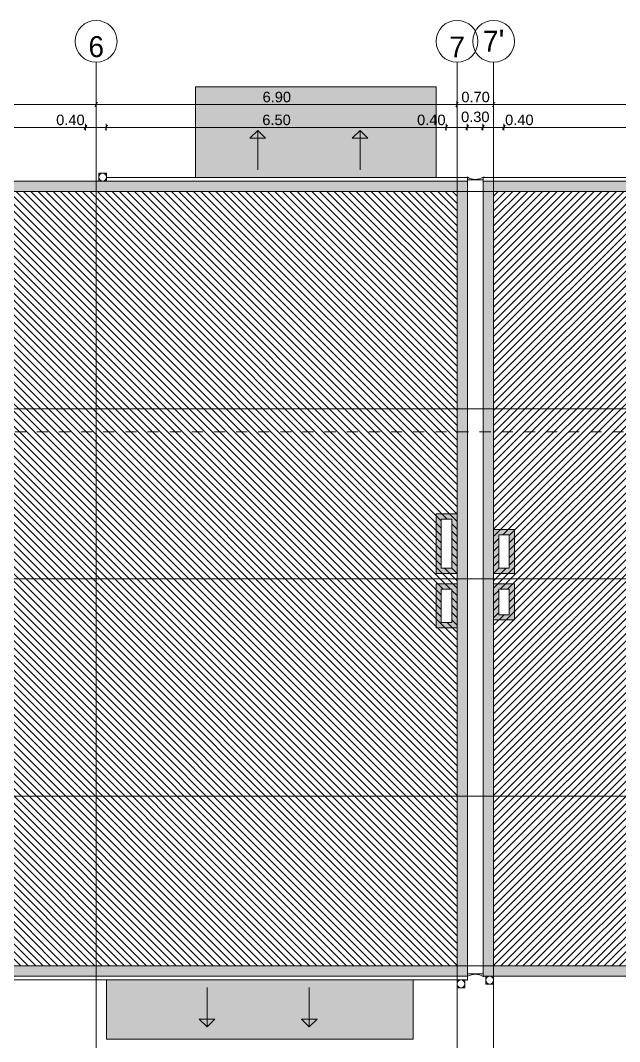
# Model space of a CAD drawing. Header units: millimetres. Extents: x 475159934 to 476245151, y 4620917055 to 4621447368.
# Drawn here: x 475267177 to 475278633, y 4621192335 to 4621211854 of the extents above; entities that cross this region are included whole.
import ezdxf

# ---------------------------------------------------------------- set-up
doc = ezdxf.new("R2010")
doc.units = ezdxf.units.MM
doc.header["$MEASUREMENT"] = 0
doc.linetypes.add('Dashed', pattern=[423.333333, 211.666667, -211.666667])
for name, color, linetype, lineweight in [('0_Pen_No__42_Pen_No__250_Pen_No__5', 5, 'Continuous', 0), ('0_Pen_No__7_Pen_No__250', 7, 'Continuous', 0), ('0_Pen_No__7_Pen_No__4', 7, 'Continuous', 0), ('0_Pen_No__7_Pen_No__7', 7, 'Continuous', 0), ('0_Pen_No__7_Pen_No__8', 8, 'Continuous', 0), ('2D Drafting - General_Pen_No__1_Pen_No__7', 7, 'Continuous', 0), ('2D Drafting - General_Pen_No__250_Pen_No__7_Pen_No__154', 154, 'Continuous', 0), ('2D Drafting - General_Pen_No__250_Pen_No__7_Pen_No__7', 7, 'Continuous', 0), ('Annotation - Text_Pen_No__7_Pen_No__5', 5, 'Continuous', 0), ('gegmebi_Pen_No__7_Pen_No__7', 7, 'Continuous', 0), ('New_0_Pen_No__250', 7, 'Continuous', 0), ('New_2D Drafting - General_Pen_No__250_Pen_No__154', 154, 'Continuous', 0), ('New_reg_nak_Pen_No__7', 7, 'Continuous', 0), ('New_shenobebi_Pen_No__1', 1, 'Continuous', 0), ('New_Structural - Bearing_Pen_No__250', 7, 'Continuous', 0), ('zoma_Pen_No__142', 142, 'Continuous', 0), ('zoma_Pen_No__5_Pen_No__5', 5, 'Continuous', 0)]:
    doc.layers.add(name, color=color, linetype=linetype, lineweight=lineweight)
doc.layers.add('0_Pen_No__7_Pen_No__252', color=7, linetype='Continuous', lineweight=0, true_color=0x666666)
doc.layers.add('zoma', color=7, linetype='Continuous')
doc.styles.add('GENERATED_STYLE_3', font='arial.ttf')
doc.styles.add('GENERATED_STYLE_4', font='ACADMTAV.TTF')
doc.dimstyles.new('GENERATED_STYLE__3', dxfattribs={"dimtxt": 200, "dimasz": 64.421331, "dimexe": 0.18, "dimexo": 3, "dimgap": 0, "dimtad": 1, "dimtih": 1, "dimtoh": 1, "dimlfac": 0.001, "dimzin": 0, "dimdsep": 46, "dimtxsty": 'GENERATED_STYLE_3', "dimblk": 'ARROWHEAD_2', "dimblk1": 'ARROWHEAD_2', "dimblk2": 'ARROWHEAD_2', "dimcen": 0.09, "dimclrd": 142, "dimclre": 142, "dimclrt": 142, "dimadec": 0, "dimazin": 0, "dimtfac": 1, "dimtdec": 4, "dimtmove": 0, "dimatfit": 3, "dimfxl": 1, "dimtolj": 1, "dimtzin": 0, "dimarcsym": 0})
doc.dimstyles.new('GENERATED_STYLE__6', dxfattribs={"dimtxt": 200, "dimasz": 64.421331, "dimexe": 0.18, "dimexo": 3, "dimgap": 0, "dimtad": 1, "dimlfac": 0.001, "dimzin": 0, "dimdsep": 46, "dimtxsty": 'GENERATED_STYLE_3', "dimblk": 'ARROWHEAD_2', "dimblk1": 'ARROWHEAD_2', "dimblk2": 'ARROWHEAD_2', "dimcen": 0.09, "dimclrd": 142, "dimclre": 142, "dimclrt": 142, "dimadec": 0, "dimazin": 0, "dimtfac": 1, "dimtdec": 4, "dimtmove": 0, "dimatfit": 3, "dimfxl": 1, "dimtolj": 1, "dimtzin": 0, "dimarcsym": 0})
doc.dimstyles.new('GENERATED_STYLE__7', dxfattribs={"dimtxt": 200, "dimasz": 64.421331, "dimexe": 0.18, "dimexo": 3, "dimgap": 0, "dimtad": 1, "dimtih": 1, "dimtoh": 1, "dimlfac": 0.001, "dimzin": 0, "dimdsep": 46, "dimtxsty": 'GENERATED_STYLE_3', "dimblk": 'ARROWHEAD_2', "dimblk1": 'ARROWHEAD_2', "dimblk2": 'ARROWHEAD_2', "dimcen": 0.09, "dimclrd": 142, "dimclre": 142, "dimclrt": 142, "dimadec": 0, "dimazin": 0, "dimtfac": 1, "dimtdec": 4, "dimtmove": 2, "dimatfit": 3, "dimfxl": 1, "dimtolj": 1, "dimtzin": 0, "dimarcsym": 0})

# ---------------------------------------------------------------- blocks, each defined once
blk = doc.blocks.new('*D403', base_point=(475826096, 4621095193))
at = {"layer": 'zoma_Pen_No__142', "color": 142, "linetype": 'Continuous', "lineweight": 0, "transparency": 16777216}
for p, q in [((475261749, 4621210289), (475261700, 4621210204)), ((475261724, 4621210183), (475261724, 4621210310)), ((475261724, 4621210247), (475268624, 4621210247)), ((475268649, 4621210289), (475268600, 4621210204)), ((475268624, 4621210183), (475268624, 4621210310))]:
    blk.add_line(p, q, dxfattribs=at)
at = {"layer": 'zoma_Pen_No__142', "color": 142, "lineweight": 0, "transparency": 16777216, "insert": (475264907, 4621210287), "char_height": 200, "attachment_point": 7, "style": 'GENERATED_STYLE_3'}
blk.add_mtext('\\A1;{\\pql;\\fArial|b0|i0|c204|p0;\\W1.000000;6.90}', dxfattribs=at)
blk = doc.blocks.new('ARROWHEAD_2')
at = {"color": 0, "linetype": 'Continuous', "lineweight": 0}
for p, q in [((0, 0), (-1, 0)), ((-0.38, -0.66), (0.38, 0.66))]:
    blk.add_line(p, q, dxfattribs=at)
blk = doc.blocks.new('*D404', base_point=(475826096, 4621095193))
at = {"layer": 'zoma_Pen_No__142', "color": 142, "linetype": 'Continuous', "lineweight": 0, "transparency": 16777216}
for p, q in [((475268649, 4621210289), (475268600, 4621210204)), ((475268624, 4621210183), (475268624, 4621210310)), ((475268624, 4621210247), (475275524, 4621210247)), ((475275549, 4621210289), (475275500, 4621210204)), ((475275524, 4621210183), (475275524, 4621210310))]:
    blk.add_line(p, q, dxfattribs=at)
at = {"layer": 'zoma_Pen_No__142', "color": 142, "lineweight": 0, "transparency": 16777216, "insert": (475271807, 4621210287), "char_height": 200, "attachment_point": 7, "style": 'GENERATED_STYLE_3'}
blk.add_mtext('\\A1;{\\pql;\\fArial|b0|i0|c204|p0;\\W1.000000;6.90}', dxfattribs=at)
blk = doc.blocks.new('*D405', base_point=(475826096, 4621095193))
at = {"layer": 'zoma_Pen_No__142', "color": 142, "linetype": 'Continuous', "lineweight": 0, "transparency": 16777216}
for p, q in [((475275549, 4621210289), (475275500, 4621210204)), ((475275524, 4621210183), (475275524, 4621210310)), ((475275524, 4621210247), (475276224, 4621210247)), ((475276249, 4621210289), (475276200, 4621210204)), ((475276224, 4621210183), (475276224, 4621210310))]:
    blk.add_line(p, q, dxfattribs=at)
at = {"layer": 'zoma_Pen_No__142', "color": 142, "lineweight": 0, "transparency": 16777216, "insert": (475275607, 4621210287), "char_height": 200, "attachment_point": 7, "style": 'GENERATED_STYLE_3'}
blk.add_mtext('\\A1;{\\pql;\\fArial|b0|i0|c204|p0;\\W1.000000;0.70}', dxfattribs=at)
blk = doc.blocks.new('*D406', base_point=(475826096, 4621095193))
at = {"layer": 'zoma_Pen_No__142', "color": 142, "linetype": 'Continuous', "lineweight": 0, "transparency": 16777216}
for p, q in [((475276249, 4621210289), (475276200, 4621210204)), ((475276224, 4621210183), (475276224, 4621210310)), ((475276224, 4621210247), (475283124, 4621210247)), ((475283149, 4621210289), (475283100, 4621210204)), ((475283124, 4621210183), (475283124, 4621210310))]:
    blk.add_line(p, q, dxfattribs=at)
at = {"layer": 'zoma_Pen_No__142', "color": 142, "lineweight": 0, "transparency": 16777216, "insert": (475279407, 4621210287), "char_height": 200, "attachment_point": 7, "style": 'GENERATED_STYLE_3'}
blk.add_mtext('\\A1;{\\pql;\\fArial|b0|i0|c204|p0;\\W1.000000;6.90}', dxfattribs=at)
blk = doc.blocks.new('*D420', base_point=(475826096, 4621095193))
at = {"layer": 'zoma_Pen_No__142', "color": 142, "linetype": 'Continuous', "lineweight": 0, "transparency": 16777216}
for p, q in [((475261924, 4621187191), (475261924, 4621187318)), ((475268424, 4621187191), (475268424, 4621187318)), ((475261949, 4621187297), (475261900, 4621187213)), ((475261924, 4621187255), (475268424, 4621187255)), ((475268449, 4621187297), (475268400, 4621187213))]:
    blk.add_line(p, q, dxfattribs=at)
at = {"layer": 'zoma_Pen_No__142', "color": 142, "lineweight": 0, "transparency": 16777216, "char_height": 200, "attachment_point": 7, "style": 'GENERATED_STYLE_3'}
for s, insert in [('\\A1;{\\pql;\\fArial|b0|i0|c204|p0;\\W1.000000;6.50}', (475264907, 4621187295)), ('\\A1;{\\pql;\\fArial|b0|i0|c204|p0;\\W1.000000;0.40}', (475267866, 4621187295))]:
    blk.add_mtext(s, dxfattribs=dict(at, insert=insert))
blk = doc.blocks.new('*D421', base_point=(475826096, 4621095193))
at = {"layer": 'zoma_Pen_No__142', "color": 142, "linetype": 'Continuous', "lineweight": 0, "transparency": 16777216}
for p, q in [((475268424, 4621187191), (475268424, 4621187318)), ((475268824, 4621187191), (475268824, 4621187318)), ((475268449, 4621187297), (475268400, 4621187213)), ((475268424, 4621187255), (475268824, 4621187255)), ((475268849, 4621187297), (475268800, 4621187213))]:
    blk.add_line(p, q, dxfattribs=at)
blk = doc.blocks.new('*D422', base_point=(475826096, 4621095193))
at = {"layer": 'zoma_Pen_No__142', "color": 142, "linetype": 'Continuous', "lineweight": 0, "transparency": 16777216}
for p, q in [((475268824, 4621187191), (475268824, 4621187318)), ((475275324, 4621187191), (475275324, 4621187318)), ((475268849, 4621187297), (475268800, 4621187213)), ((475268824, 4621187255), (475275324, 4621187255)), ((475275349, 4621187297), (475275300, 4621187213))]:
    blk.add_line(p, q, dxfattribs=at)
at = {"layer": 'zoma_Pen_No__142', "color": 142, "lineweight": 0, "transparency": 16777216, "char_height": 200, "attachment_point": 7, "style": 'GENERATED_STYLE_3'}
for s, insert in [('\\A1;{\\pql;\\fArial|b0|i0|c204|p0;\\W1.000000;6.50}', (475271807, 4621187295)), ('\\A1;{\\pql;\\fArial|b0|i0|c204|p0;\\W1.000000;0.40}', (475274766, 4621187295))]:
    blk.add_mtext(s, dxfattribs=dict(at, insert=insert))
blk = doc.blocks.new('*D423', base_point=(475826096, 4621095193))
at = {"layer": 'zoma_Pen_No__142', "color": 142, "linetype": 'Continuous', "lineweight": 0, "transparency": 16777216}
for p, q in [((475275324, 4621187191), (475275324, 4621187318)), ((475275724, 4621187191), (475275724, 4621187318)), ((475275349, 4621187297), (475275300, 4621187213)), ((475275324, 4621187255), (475275724, 4621187255)), ((475275749, 4621187297), (475275700, 4621187213))]:
    blk.add_line(p, q, dxfattribs=at)
at = {"layer": 'zoma_Pen_No__142', "color": 142, "lineweight": 0, "transparency": 16777216, "insert": (475275607, 4621187352), "char_height": 200, "attachment_point": 7, "style": 'GENERATED_STYLE_3'}
blk.add_mtext('\\A1;{\\pql;\\fArial|b0|i0|c204|p0;\\W1.000000;0.30}', dxfattribs=at)
blk = doc.blocks.new('*D424', base_point=(475826096, 4621095193))
at = {"layer": 'zoma_Pen_No__142', "color": 142, "linetype": 'Continuous', "lineweight": 0, "transparency": 16777216}
for p, q in [((475275724, 4621187191), (475275724, 4621187318)), ((475276024, 4621187191), (475276024, 4621187318)), ((475275749, 4621187297), (475275700, 4621187213)), ((475275724, 4621187255), (475276024, 4621187255)), ((475276049, 4621187297), (475276000, 4621187213))]:
    blk.add_line(p, q, dxfattribs=at)
blk = doc.blocks.new('*D425', base_point=(475826096, 4621095193))
at = {"layer": 'zoma_Pen_No__142', "color": 142, "linetype": 'Continuous', "lineweight": 0, "transparency": 16777216}
for p, q in [((475276024, 4621187191), (475276024, 4621187318)), ((475276424, 4621187191), (475276424, 4621187318)), ((475276049, 4621187297), (475276000, 4621187213)), ((475276024, 4621187255), (475276424, 4621187255)), ((475276449, 4621187297), (475276400, 4621187213))]:
    blk.add_line(p, q, dxfattribs=at)
blk = doc.blocks.new('*D426', base_point=(475826096, 4621095193))
at = {"layer": 'zoma_Pen_No__142', "color": 142, "linetype": 'Continuous', "lineweight": 0, "transparency": 16777216}
for p, q in [((475276424, 4621187191), (475276424, 4621187318)), ((475282924, 4621187191), (475282924, 4621187318)), ((475276449, 4621187297), (475276400, 4621187213)), ((475276424, 4621187255), (475282924, 4621187255)), ((475282949, 4621187297), (475282900, 4621187213))]:
    blk.add_line(p, q, dxfattribs=at)
at = {"layer": 'zoma_Pen_No__142', "color": 142, "lineweight": 0, "transparency": 16777216, "char_height": 200, "attachment_point": 7, "style": 'GENERATED_STYLE_3'}
for s, insert in [('\\A1;{\\pql;\\fArial|b0|i0|c204|p0;\\W1.000000;0.40}', (475276449, 4621187295)), ('\\A1;{\\pql;\\fArial|b0|i0|c204|p0;\\W1.000000;6.50}', (475279407, 4621187295)), ('\\A1;{\\pql;\\fArial|b0|i0|c204|p0;\\W1.000000;0.40}', (475282366, 4621187295))]:
    blk.add_mtext(s, dxfattribs=dict(at, insert=insert))
blk = doc.blocks.new('*D443', base_point=(475826096, 4621095193))
at = {"layer": 'zoma_Pen_No__142', "color": 142, "linetype": 'Continuous', "lineweight": 0, "transparency": 16777216}
for p, q in [((475261944, 4621209853), (475261895, 4621209768)), ((475261919, 4621209747), (475261919, 4621209874)), ((475261919, 4621209810), (475268419, 4621209810)), ((475268444, 4621209853), (475268395, 4621209768)), ((475268419, 4621209747), (475268419, 4621209874))]:
    blk.add_line(p, q, dxfattribs=at)
at = {"layer": 'zoma_Pen_No__142', "color": 142, "lineweight": 0, "transparency": 16777216, "char_height": 200, "attachment_point": 7, "style": 'GENERATED_STYLE_3'}
for s, insert in [('\\A1;{\\pql;\\fArial|b0|i0|c204|p0;\\W1.000000;6.50}', (475264902, 4621209850)), ('\\A1;{\\pql;\\fArial|b0|i0|c204|p0;\\W1.000000;0.40}', (475267861, 4621209850))]:
    blk.add_mtext(s, dxfattribs=dict(at, insert=insert))
blk = doc.blocks.new('*D444', base_point=(475826096, 4621095193))
at = {"layer": 'zoma_Pen_No__142', "color": 142, "linetype": 'Continuous', "lineweight": 0, "transparency": 16777216}
for p, q in [((475268444, 4621209853), (475268395, 4621209768)), ((475268419, 4621209747), (475268419, 4621209874)), ((475268419, 4621209810), (475268819, 4621209810)), ((475268844, 4621209853), (475268795, 4621209768)), ((475268819, 4621209747), (475268819, 4621209874))]:
    blk.add_line(p, q, dxfattribs=at)
blk = doc.blocks.new('*D445', base_point=(475826096, 4621095193))
at = {"layer": 'zoma_Pen_No__142', "color": 142, "linetype": 'Continuous', "lineweight": 0, "transparency": 16777216}
for p, q in [((475268844, 4621209853), (475268795, 4621209768)), ((475268819, 4621209747), (475268819, 4621209874)), ((475268819, 4621209810), (475275319, 4621209810)), ((475275344, 4621209853), (475275295, 4621209768)), ((475275319, 4621209747), (475275319, 4621209874))]:
    blk.add_line(p, q, dxfattribs=at)
at = {"layer": 'zoma_Pen_No__142', "color": 142, "lineweight": 0, "transparency": 16777216, "char_height": 200, "attachment_point": 7, "style": 'GENERATED_STYLE_3'}
for s, insert in [('\\A1;{\\pql;\\fArial|b0|i0|c204|p0;\\W1.000000;6.50}', (475271802, 4621209850)), ('\\A1;{\\pql;\\fArial|b0|i0|c204|p0;\\W1.000000;0.40}', (475274761, 4621209850))]:
    blk.add_mtext(s, dxfattribs=dict(at, insert=insert))
blk = doc.blocks.new('*D446', base_point=(475826096, 4621095193))
at = {"layer": 'zoma_Pen_No__142', "color": 142, "linetype": 'Continuous', "lineweight": 0, "transparency": 16777216}
for p, q in [((475275344, 4621209853), (475275295, 4621209768)), ((475275319, 4621209747), (475275319, 4621209874)), ((475275319, 4621209810), (475275719, 4621209810)), ((475275744, 4621209853), (475275695, 4621209768)), ((475275719, 4621209747), (475275719, 4621209874))]:
    blk.add_line(p, q, dxfattribs=at)
at = {"layer": 'zoma_Pen_No__142', "color": 142, "lineweight": 0, "transparency": 16777216, "insert": (475275602, 4621209908), "char_height": 200, "attachment_point": 7, "style": 'GENERATED_STYLE_3'}
blk.add_mtext('\\A1;{\\pql;\\fArial|b0|i0|c204|p0;\\W1.000000;0.30}', dxfattribs=at)
blk = doc.blocks.new('*D447', base_point=(475826096, 4621095193))
at = {"layer": 'zoma_Pen_No__142', "color": 142, "linetype": 'Continuous', "lineweight": 0, "transparency": 16777216}
for p, q in [((475275744, 4621209853), (475275695, 4621209768)), ((475275719, 4621209747), (475275719, 4621209874)), ((475275719, 4621209810), (475276019, 4621209810)), ((475276044, 4621209853), (475275995, 4621209768)), ((475276019, 4621209747), (475276019, 4621209874))]:
    blk.add_line(p, q, dxfattribs=at)
blk = doc.blocks.new('*D448', base_point=(475826096, 4621095193))
at = {"layer": 'zoma_Pen_No__142', "color": 142, "linetype": 'Continuous', "lineweight": 0, "transparency": 16777216}
for p, q in [((475276044, 4621209853), (475275995, 4621209768)), ((475276019, 4621209747), (475276019, 4621209874)), ((475276019, 4621209810), (475276419, 4621209810)), ((475276444, 4621209853), (475276395, 4621209768)), ((475276419, 4621209747), (475276419, 4621209874))]:
    blk.add_line(p, q, dxfattribs=at)
blk = doc.blocks.new('*D449', base_point=(475826096, 4621095193))
at = {"layer": 'zoma_Pen_No__142', "color": 142, "linetype": 'Continuous', "lineweight": 0, "transparency": 16777216}
for p, q in [((475276444, 4621209853), (475276395, 4621209768)), ((475276419, 4621209747), (475276419, 4621209874)), ((475276419, 4621209810), (475282919, 4621209810)), ((475282944, 4621209853), (475282895, 4621209768)), ((475282919, 4621209747), (475282919, 4621209874))]:
    blk.add_line(p, q, dxfattribs=at)
at = {"layer": 'zoma_Pen_No__142', "color": 142, "lineweight": 0, "transparency": 16777216, "char_height": 200, "attachment_point": 7, "style": 'GENERATED_STYLE_3'}
for s, insert in [('\\A1;{\\pql;\\fArial|b0|i0|c204|p0;\\W1.000000;0.40}', (475276444, 4621209850)), ('\\A1;{\\pql;\\fArial|b0|i0|c204|p0;\\W1.000000;6.50}', (475279402, 4621209850)), ('\\A1;{\\pql;\\fArial|b0|i0|c204|p0;\\W1.000000;0.40}', (475282361, 4621209850))]:
    blk.add_mtext(s, dxfattribs=dict(at, insert=insert))
blk = doc.blocks.new('*D1002', base_point=(475826096, 4621095193))
at = {"layer": 'zoma_Pen_No__142', "color": 142, "linetype": 'Continuous', "lineweight": 0, "transparency": 16777216}
for p, q in [((475300034, 4621208759), (475299949, 4621208808)), ((475299992, 4621208783), (475299992, 4621208825)), ((475300055, 4621208783), (475299928, 4621208783)), ((475299992, 4621189429), (475299992, 4621208783)), ((475300055, 4621189429), (475299928, 4621189429)), ((475299949, 4621189453), (475300034, 4621189404)), ((475299992, 4621189387), (475299992, 4621189429))]:
    blk.add_line(p, q, dxfattribs=at)
at = {"layer": 'zoma_Pen_No__142', "color": 142, "lineweight": 0, "transparency": 16777216, "insert": (475299952, 4621198763), "char_height": 200, "attachment_point": 7, "rotation": 90, "style": 'GENERATED_STYLE_3'}
blk.add_mtext('\\A1;{\\pql;\\fArial|b0|i0|c204|p0;\\W1.000000;19.35}', dxfattribs=at)
blk = doc.blocks.new('*D1004', base_point=(475826096, 4621095193))
at = {"layer": 'zoma_Pen_No__142', "color": 142, "linetype": 'Continuous', "lineweight": 0, "transparency": 16777216}
for p, q in [((475299275, 4621193583), (475299147, 4621193583)), ((475299169, 4621193608), (475299253, 4621193559)), ((475299211, 4621189829), (475299211, 4621193583)), ((475299275, 4621189829), (475299147, 4621189829)), ((475299169, 4621189853), (475299253, 4621189804))]:
    blk.add_line(p, q, dxfattribs=at)
at = {"layer": 'zoma_Pen_No__142', "color": 142, "lineweight": 0, "transparency": 16777216, "char_height": 200, "attachment_point": 7, "rotation": 90, "style": 'GENERATED_STYLE_3'}
for s, insert in [('\\A1;{\\pql;\\fArial|b0|i0|c204|p0;\\W1.000000;0.40}', (475299171, 4621193025)), ('\\A1;{\\pql;\\fArial|b0|i0|c204|p0;\\W1.000000;3.75}', (475299171, 4621191439))]:
    blk.add_mtext(s, dxfattribs=dict(at, insert=insert))
blk = doc.blocks.new('*D1016', base_point=(475826096, 4621095193))
at = {"layer": 'zoma_Pen_No__142', "color": 142, "linetype": 'Continuous', "lineweight": 0, "transparency": 16777216}
for p, q in [((475299253, 4621208759), (475299169, 4621208808)), ((475299211, 4621208783), (475299211, 4621208825)), ((475299275, 4621208783), (475299147, 4621208783)), ((475299211, 4621208383), (475299211, 4621208783)), ((475299169, 4621208408), (475299253, 4621208359)), ((475299275, 4621208383), (475299147, 4621208383))]:
    blk.add_line(p, q, dxfattribs=at)

msp = doc.modelspace()

# ---------------------------------------------------------------- hatches: boundary and pattern name
at = {"layer": '0_Pen_No__7_Pen_No__252', "linetype": 'Continuous', "lineweight": 0, "true_color": 0x666666}
h = msp.add_hatch(dxfattribs=at)
h.set_pattern_fill('COMMON_BRICK', color=251, style=0, pattern_type=2)
h.set_pattern_definition([(315, (475249777.87, 4621214867.63), (70.71068, 70.71068), [])])
h.paths.add_polyline_path([(475254824.204, 4621208582.818), (475275524.24, 4621208582.818), (475275524.24, 4621193782.818), (475254824.204, 4621193782.818)])
h.paths.add_polyline_path([(475254924.064, 4621201383.18), (475255124.064, 4621201383.18), (475255124.064, 4621202023.186), (475254924.064, 4621202023.186)], flags=0)
h.paths.add_polyline_path([(475255123.427, 4621200493.186), (475255123.427, 4621200983.186), (475254924.064, 4621200983.186), (475254924.064, 4621200493.186)], flags=0)
h.paths.add_polyline_path([(475261184.057, 4621201182.848), (475261184.057, 4621200883.173), (475261524.064, 4621200883.173), (475261524.064, 4621201182.848)], flags=0)
h.paths.add_polyline_path([(475261224.043, 4621203593.367), (475261224.043, 4621203103.18), (475261524.043, 4621203103.18), (475261524.043, 4621203593.367)], flags=0)
h.paths.add_polyline_path([(475265073.434, 4621201243.105), (475265073.434, 4621201543.105), (475264583.695, 4621201543.105), (475264583.695, 4621201243.105)], flags=0)
h.paths.add_polyline_path([(475264624.204, 4621203342.75), (475264624.204, 4621205182.818), (475264624.204, 4621208142.786), (475266524.204, 4621208142.786), (475266524.204, 4621207183.415), (475266924.057, 4621207183.415), (475266924.057, 4621206783.412), (475266524.204, 4621206783.412), (475266524.204, 4621205942.75), (475266924.204, 4621205942.75), (475266924.204, 4621203342.75)], flags=0)
h.paths.add_polyline_path([(475275224.043, 4621200983.18), (475275224.043, 4621200343.166), (475275424.064, 4621200343.166), (475275424.064, 4621200983.18)], flags=0)
h.paths.add_polyline_path([(475275224.043, 4621201383.18), (475275424.064, 4621201383.179), (475275424.066, 4621202323.179), (475275224.045, 4621202323.18)], flags=0)
h = msp.add_hatch(dxfattribs=at)
h.set_pattern_fill('COMMON_BRICK', color=251, style=0, pattern_type=2)
h.set_pattern_definition([(225, (475301970.4, 4621214867.63), (-70.71068, 70.71068), [])])
h.paths.add_polyline_path([(475276224.028, 4621208582.826), (475276224.028, 4621193782.825), (475296924.065, 4621193782.825), (475296924.065, 4621208582.826)])
h.paths.add_polyline_path([(475276324.064, 4621202023.179), (475276324.064, 4621201383.179), (475276524.086, 4621201383.18), (475276524.085, 4621202023.18)], flags=0)
h.paths.add_polyline_path([(475276324.064, 4621200493.179), (475276524.086, 4621200493.179), (475276524.086, 4621200983.18), (475276324.064, 4621200983.18)], flags=0)
h.paths.add_polyline_path([(475282624.082, 4621203503.179), (475282624.082, 4621203013.186), (475282924.089, 4621203013.186), (475282924.089, 4621203503.179)], flags=0)
h.paths.add_polyline_path([(475282634.064, 4621200683.173), (475283124.344, 4621200683.173), (475283224.065, 4621200683.173), (475283224.065, 4621200983.18), (475283124.344, 4621200983.18), (475282634.064, 4621200983.18)], flags=0)
h.paths.add_polyline_path([(475287124.064, 4621203342.758), (475287124.064, 4621205182.826), (475287124.064, 4621208142.793), (475285224.064, 4621208142.793), (475285224.064, 4621207183.415), (475284824.071, 4621207183.415), (475284824.071, 4621206783.412), (475285224.064, 4621206783.412), (475285224.064, 4621205942.758), (475284824.064, 4621205942.758), (475284824.064, 4621203342.758)], flags=0)
h.paths.add_polyline_path([(475286514.434, 4621201243.105), (475286514.434, 4621201543.105), (475286024.695, 4621201543.105), (475286024.695, 4621201243.105)], flags=0)
h.paths.add_polyline_path([(475290224.086, 4621203593.367), (475290224.086, 4621203103.18), (475290524.086, 4621203103.18), (475290524.086, 4621203593.367)], flags=0)
h.paths.add_polyline_path([(475290714.072, 4621200883.173), (475290714.072, 4621201182.848), (475290224.065, 4621201182.848), (475290224.065, 4621200883.173)], flags=0)
h.paths.add_polyline_path([(475296824.064, 4621200343.18), (475296824.064, 4621200983.186), (475296624.702, 4621200983.186), (475296624.702, 4621200343.18)], flags=0)
at = {"layer": '0_Pen_No__7_Pen_No__8', "linetype": 'Continuous', "lineweight": 0, "true_color": 0xb9b9b9}
for points in [[(475275124.671, 4621210582.869), (475270524.672, 4621210582.855), (475270524.672, 4621208852.855), (475275124.671, 4621208852.855)], [(475274684.344, 4621192383.056), (475268824.344, 4621192383.074), (475268824.344, 4621193512.833), (475274684.344, 4621193512.833)]]:
    msp.add_hatch(color=9, dxfattribs=at).paths.add_polyline_path(points)
at = {"layer": '2D Drafting - General_Pen_No__250_Pen_No__7_Pen_No__154', "linetype": 'Continuous', "lineweight": 0}
h = msp.add_hatch(color=154, dxfattribs=at)
h.paths.add_polyline_path([(475254624.343, 4621193582.825), (475254624.343, 4621208782.825), (475275724.204, 4621208782.825), (475275724.204, 4621193582.818)])
h.paths.add_polyline_path([(475254824.204, 4621193782.818), (475275524.24, 4621193782.818), (475275524.24, 4621208582.818), (475254824.204, 4621208582.818)], flags=0)
h = msp.add_hatch(color=154, dxfattribs=at)
h.paths.add_polyline_path([(475297124.204, 4621193582.833), (475297124.204, 4621208782.833), (475276024.064, 4621208782.833), (475276024.064, 4621193582.826)])
h.paths.add_polyline_path([(475296924.065, 4621193782.826), (475276224.028, 4621193782.826), (475276224.028, 4621208582.826), (475296924.065, 4621208582.826)], flags=0)
at = {"layer": 'New_2D Drafting - General_Pen_No__250_Pen_No__154', "linetype": 'Continuous', "lineweight": 0}
h = msp.add_hatch(color=154, dxfattribs=at)
h.paths.add_polyline_path([(475275124.343, 4621201283.18), (475275524.064, 4621201283.179), (475275524.066, 4621202423.042), (475275124.343, 4621202423.042)])
h.paths.add_polyline_path([(475275224.043, 4621201383.18), (475275424.064, 4621201383.179), (475275424.066, 4621202323.179), (475275224.045, 4621202323.18)], flags=0)
h = msp.add_hatch(color=154, dxfattribs=at)
h.paths.add_polyline_path([(475276224.064, 4621202123.042), (475276624.064, 4621202123.042), (475276624.064, 4621201283.18), (475276224.344, 4621201283.179), (475276224.344, 4621201083.18), (475276624.064, 4621201083.18), (475276624.064, 4621200392.66), (475276224.064, 4621200392.66)])
h.paths.add_polyline_path([(475276324.064, 4621202023.179), (475276324.064, 4621201383.179), (475276524.086, 4621201383.18), (475276524.085, 4621202023.18)], flags=0)
h.paths.add_polyline_path([(475276324.064, 4621200983.18), (475276324.064, 4621200493.18), (475276524.086, 4621200493.18), (475276524.086, 4621200983.18)], flags=0)
h = msp.add_hatch(color=154, dxfattribs=at)
h.paths.add_polyline_path([(475275124.343, 4621200242.653), (475275524.24, 4621200242.653), (475275524.24, 4621201083.18), (475275124.343, 4621201083.18)])
h.paths.add_polyline_path([(475275424.064, 4621200343.166), (475275424.064, 4621200983.18), (475275224.043, 4621200983.18), (475275224.043, 4621200343.166)], flags=0)

# ---------------------------------------------------------------- linework, layer by layer
at = {"layer": '0_Pen_No__42_Pen_No__250_Pen_No__5', "color": 5, "linetype": 'Continuous', "lineweight": 0}
for centre in [(475268624.344, 4621211453.832), (475268624.344, 4621211453.832), (475275524.344, 4621211453.832), (475276224.344, 4621211453.832)]:
    msp.add_circle(centre, 400, dxfattribs=at)
at = {"layer": '0_Pen_No__7_Pen_No__250', "color": 7, "linetype": 'Continuous', "lineweight": 0, "flags": 128}
for points in [[(475271714.815, 4621209000.462), (475271714.815, 4621209750.462), (475271864.815, 4621209600.462), (475271564.815, 4621209600.462), (475271714.815, 4621209750.462)], [(475273669.41, 4621209000.462), (475273669.41, 4621209750.462), (475273819.41, 4621209600.462), (475273519.41, 4621209600.462), (475273669.41, 4621209750.462)], [(475270745.35, 4621193365.594), (475270745.35, 4621192615.594), (475270895.35, 4621192765.594), (475270595.35, 4621192765.594), (475270745.35, 4621192615.594)], [(475272699.946, 4621193365.594), (475272699.946, 4621192615.594), (475272849.946, 4621192765.594), (475272549.946, 4621192765.594), (475272699.946, 4621192615.594)]]:
    msp.add_lwpolyline(points, close=True, dxfattribs=at)
at = {"layer": '0_Pen_No__7_Pen_No__4', "color": 7, "linetype": 'Continuous', "lineweight": 0, "flags": 128}
for points in [[(475254824.204, 4621208582.818), (475275524.24, 4621208582.818), (475275524.24, 4621193782.818), (475254824.204, 4621193782.818)], [(475276224.028, 4621208582.826), (475276224.028, 4621193782.825), (475296924.065, 4621193782.825), (475296924.065, 4621208582.826)], [(475275224.043, 4621201383.18), (475275424.064, 4621201383.179), (475275424.066, 4621202323.179), (475275224.045, 4621202323.18)], [(475276324.064, 4621202023.179), (475276324.064, 4621201383.179), (475276524.086, 4621201383.18), (475276524.085, 4621202023.18)], [(475275224.043, 4621200983.18), (475275224.043, 4621200343.166), (475275424.064, 4621200343.166), (475275424.064, 4621200983.18)], [(475276324.064, 4621200493.179), (475276524.086, 4621200493.179), (475276524.086, 4621200983.18), (475276324.064, 4621200983.18)]]:
    msp.add_lwpolyline(points, close=True, dxfattribs=at)
at = {"layer": '0_Pen_No__7_Pen_No__7', "color": 7, "linetype": 'Continuous', "lineweight": 0, "flags": 128}
for points in [[(475275124.671, 4621210582.869), (475270524.672, 4621210582.855), (475270524.672, 4621208852.855), (475275124.671, 4621208852.855)], [(475274684.344, 4621192383.056), (475268824.344, 4621192383.074), (475268824.344, 4621193512.833), (475274684.344, 4621193512.833)]]:
    msp.add_lwpolyline(points, close=True, dxfattribs=at)
at = {"layer": '2D Drafting - General_Pen_No__1_Pen_No__7', "color": 7, "linetype": 'Continuous', "lineweight": 0}
for centre in [(475268749.278, 4621208857.833), (475276149.35, 4621193507.84), (475275599.35, 4621193437.756)]:
    msp.add_circle(centre, 75, dxfattribs=at)
at = {"layer": '2D Drafting - General_Pen_No__250_Pen_No__7_Pen_No__7', "color": 7, "linetype": 'Continuous', "lineweight": 0, "flags": 128}
for points in [[(475254624.343, 4621193582.825), (475254624.343, 4621208782.825), (475275724.204, 4621208782.825), (475275724.204, 4621193582.818)], [(475297124.204, 4621193582.833), (475297124.204, 4621208782.833), (475276024.064, 4621208782.833), (475276024.064, 4621193582.826)], [(475254824.204, 4621193782.818), (475275524.24, 4621193782.818), (475275524.24, 4621208582.818), (475254824.204, 4621208582.818)], [(475296924.065, 4621193782.826), (475276224.028, 4621193782.826), (475276224.028, 4621208582.826), (475296924.065, 4621208582.826)]]:
    msp.add_lwpolyline(points, close=True, dxfattribs=at)
at = {"layer": 'gegmebi_Pen_No__7_Pen_No__7', "color": 7, "linetype": 'Continuous', "lineweight": 0}
for p, q in [((475268674.278, 4621208782.833), (475268674.278, 4621208932.833)), ((475268674.278, 4621208932.833), (475268824.278, 4621208932.833)), ((475268824.278, 4621208932.833), (475268824.278, 4621208782.833)), ((475268824.278, 4621208782.833), (475268674.278, 4621208782.833)), ((475276224.35, 4621193582.84), (475276074.35, 4621193582.84)), ((475276074.35, 4621193582.84), (475276074.35, 4621193432.84)), ((475276224.35, 4621193432.84), (475276224.35, 4621193582.84)), ((475275524.35, 4621193362.756), (475275524.35, 4621193512.756)), ((475275524.35, 4621193512.756), (475275674.35, 4621193512.756)), ((475275674.35, 4621193512.756), (475275674.35, 4621193362.756)), ((475276074.35, 4621193432.84), (475276224.35, 4621193432.84)), ((475275674.35, 4621193362.756), (475275524.35, 4621193362.756))]:
    msp.add_line(p, q, dxfattribs=at)
at = {"layer": 'New_0_Pen_No__250', "color": 7, "linetype": 'Continuous', "lineweight": 0}
for points in [[(475275124.045, 4621202423.18), (475275524.066, 4621202423.179), (475275524.064, 4621201283.179), (475275124.043, 4621201283.18)], [(475275224.045, 4621202323.18), (475275424.066, 4621202323.179), (475275424.064, 4621201383.179), (475275224.043, 4621201383.18)], [(475276624.085, 4621202123.18), (475276224.064, 4621202123.179), (475276224.064, 4621201283.179), (475276624.086, 4621201283.18)], [(475276524.085, 4621202023.18), (475276324.064, 4621202023.179), (475276324.064, 4621201383.179), (475276524.086, 4621201383.18)], [(475275124.043, 4621200243.166), (475275524.064, 4621200243.166), (475275524.064, 4621201083.18), (475275124.043, 4621201083.18)], [(475275224.043, 4621200343.166), (475275424.064, 4621200343.166), (475275424.064, 4621200983.18), (475275224.043, 4621200983.18)], [(475276624.086, 4621200393.18), (475276224.064, 4621200393.18), (475276224.064, 4621201083.18), (475276624.086, 4621201083.18)], [(475276524.086, 4621200493.18), (475276324.064, 4621200493.18), (475276324.064, 4621200983.18), (475276524.086, 4621200983.18)]]:
    msp.add_lwpolyline(points, close=True, dxfattribs=at)
at = {"layer": 'New_reg_nak_Pen_No__7', "color": 7, "linetype": 'Continuous', "lineweight": 0, "flags": 128}
for points in [[(475268824.343, 4621208782.833), (475268824.343, 4621208852.833), (475275724.427, 4621208852.833), (475275724.204, 4621193582.833), (475275724.343, 4621193582.833)], [(475282924.064, 4621208782.833), (475282924.064, 4621208852.833), (475276024.063, 4621208852.833), (475276024.064, 4621193582.833)], [(475254624.343, 4621193582.825), (475254624.343, 4621193512.833), (475275724.204, 4621193512.833), (475275724.204, 4621193582.84)]]:
    msp.add_lwpolyline(points, dxfattribs=at)
at = {"layer": 'New_shenobebi_Pen_No__1', "color": 1, "linetype": 'Dashed', "lineweight": 0}
msp.add_lwpolyline([(475301568.755, 4621203988.509), (475255555.504, 4621203988.509), (475255555.504, 4621199833.873), (475228397.687, 4621199833.873)], dxfattribs=at)
at = {"layer": 'New_Structural - Bearing_Pen_No__250', "color": 7, "linetype": 'Continuous', "lineweight": 0}
for points in [[(475275723.988, 4621208854.97, 0.265787946), (475276024.064, 4621208854.97), (475276043.974, 4621208854.97), (475276043.974, 4621208853.179), (475276024.064, 4621208853.179), (475276024.064, 4621208809.239), (475275723.988, 4621208809.239), (475275723.988, 4621208853.179), (475275709.36, 4621208853.179), (475275709.36, 4621208854.97)], [(475275726.028, 4621193582.175, -0.263752128), (475276024.034, 4621193581.042), (475276043.944, 4621193581.042), (475276043.944, 4621193582.832), (475276024.034, 4621193582.832), (475276024.034, 4621193626.772), (475275724.028, 4621193626.772), (475275724.028, 4621193582.832), (475275724.028, 4621193512.832), (475275709.329, 4621193512.832), (475275709.329, 4621193511.042), (475275726.028, 4621193511.042)]]:
    msp.add_lwpolyline(points, format="xyb", close=True, dxfattribs=at)
at = {"layer": 'zoma_Pen_No__5_Pen_No__5', "color": 5, "linetype": 'Continuous', "lineweight": 0}
for p, q in [((475268624.344, 4621211053.832), (475268624.344, 4621184744.761)), ((475275524.344, 4621211053.832), (475275524.344, 4621184744.761)), ((475276224.344, 4621211053.832), (475276224.344, 4621184744.761)), ((475229343.793, 4621208582.848), (475300771.4, 4621208582.848)), ((475229343.793, 4621204428.212), (475300771.4, 4621204428.212)), ((475229343.793, 4621201182.848), (475300771.4, 4621201182.848)), ((475229343.793, 4621197028.212), (475300771.4, 4621197028.212)), ((475229343.793, 4621193782.848), (475300771.4, 4621193782.848))]:
    msp.add_line(p, q, dxfattribs=at)

# ---------------------------------------------------------------- texts
at = {"layer": 'Annotation - Text_Pen_No__7_Pen_No__5', "color": 5, "linetype": 'Continuous', "lineweight": 0, "char_height": 400, "attachment_point": 2, "style": 'GENERATED_STYLE_4'}
for s, insert in [('\\A1;{\\pqc;\\fAcadMtavr|b0|i0|c0|p0;\\W1.000000;6}', (475268626.501, 4621211552.869)), ('\\A1;{\\pqc;\\fAcadMtavr|b0|i0|c0|p0;\\W1.000000;7}', (475275526.501, 4621211546.069)), ("\\A1;{\\pqc;\\fAcadMtavr|b0|i0|c0|p0;\\W1.000000;7\\fArial|b0|i0|c204|p0;\\H1.093750x;\\W1.000000;'}", (475276226.501, 4621211677.823))]:
    msp.add_mtext(s, dxfattribs=dict(at, insert=insert))

# ---------------------------------------------------------------- dimensions: what is measured, and where the dimension line sits
at = {"layer": 'zoma', "color": 142, "linetype": 'Continuous', "lineweight": 0}
for base, p1, p2, dimstyle, picture, middle in [((475268624.064, 4621210246.515), (475261724.064, 4621209309.478), (475268624.064, 4621209384.441), 'GENERATED_STYLE__3', '*D403', (475265166.06, 4621210386.515)), ((475275524.064, 4621210246.515), (475268624.064, 4621209384.441), (475275524.064, 4621209309.478), 'GENERATED_STYLE__3', '*D404', (475272066.06, 4621210386.515)), ((475276224.064, 4621210246.515), (475275524.064, 4621209309.478), (475276224.064, 4621209365.701), 'GENERATED_STYLE__3', '*D405', (475275866.06, 4621210386.515)), ((475283124.064, 4621210246.515), (475276224.064, 4621209365.701), (475283124.064, 4621209253.256), 'GENERATED_STYLE__3', '*D406', (475279666.06, 4621210386.515)), ((475275719.09, 4621209810.496), (475275319.09, 4621205126.001), (475275719.09, 4621205126.001), 'GENERATED_STYLE__3', '*D446', (475275019.669, 4621209950.496)), ((475268419.09, 4621209810.496), (475261919.09, 4621205126.001), (475268419.09, 4621205126.001), 'GENERATED_STYLE__3', '*D443', (475265161.086, 4621209950.496)), ((475275319.09, 4621209810.496), (475268819.09, 4621205126.001), (475275319.09, 4621205126.001), 'GENERATED_STYLE__3', '*D445', (475272061.086, 4621209950.496)), ((475276019.09, 4621209810.496), (475275719.09, 4621205126.001), (475276019.09, 4621205126.001), 'GENERATED_STYLE__7', '*D447', (475275861.086, 4621210007.624)), ((475282919.092, 4621209810.496), (475276419.09, 4621205126.001), (475282919.092, 4621205126.001), 'GENERATED_STYLE__3', '*D449', (475279661.087, 4621209950.496)), ((475268819.09, 4621209810.496), (475268419.09, 4621205126.001), (475268819.09, 4621205126.001), 'GENERATED_STYLE__3', '*D444', (475268119.669, 4621209950.496)), ((475276419.09, 4621209810.496), (475276019.09, 4621205126.001), (475276419.09, 4621205126.001), 'GENERATED_STYLE__3', '*D448', (475276702.503, 4621209950.496)), ((475268424.064, 4621187254.89), (475261924.064, 4621204505.256), (475268424.064, 4621204505.256), 'GENERATED_STYLE__3', '*D420', (475265166.06, 4621187394.89)), ((475268824.064, 4621187254.89), (475268424.064, 4621204505.256), (475268824.064, 4621204505.256), 'GENERATED_STYLE__3', '*D421', (475268124.643, 4621187394.89)), ((475275324.064, 4621187254.89), (475268824.064, 4621204505.256), (475275324.064, 4621204505.256), 'GENERATED_STYLE__3', '*D422', (475272066.06, 4621187394.89)), ((475275724.064, 4621187254.89), (475275324.064, 4621204505.256), (475275724.064, 4621204505.256), 'GENERATED_STYLE__3', '*D423', (475275024.643, 4621187394.89)), ((475276024.064, 4621187254.89), (475275724.064, 4621204505.256), (475276024.064, 4621204505.256), 'GENERATED_STYLE__7', '*D424', (475275866.06, 4621187452.018)), ((475276424.064, 4621187254.89), (475276024.064, 4621204505.256), (475276424.064, 4621204505.256), 'GENERATED_STYLE__3', '*D425', (475276707.478, 4621187394.89)), ((475282924.066, 4621187254.89), (475276424.064, 4621204505.256), (475282924.066, 4621204505.256), 'GENERATED_STYLE__3', '*D426', (475279666.061, 4621187394.89))]:
    dim = msp.add_linear_dim(base=base, p1=p1, p2=p2, dimstyle=dimstyle, dxfattribs=at)
    dim.commit()
    dim.dimension.update_dxf_attribs({"geometry": picture, "text_midpoint": middle, "dimtype": 160})
for base, p1, p2, picture, middle in [((475299991.532, 4621208783.171), (475233700.106, 4621189428.536), (475255415.612, 4621208783.171), '*D1002', (475299851.532, 4621199097.681)), ((475299210.946, 4621208783.171), (475297124.064, 4621208383.179), (475255415.612, 4621208783.171), '*D1016', (475299070.946, 4621208083.758)), ((475299210.946, 4621193583.179), (475233700.106, 4621189828.536), (475297124.064, 4621193583.179), '*D1004', (475299070.946, 4621191697.854))]:
    dim = msp.add_linear_dim(base=base, p1=p1, p2=p2, angle=90, dimstyle='GENERATED_STYLE__6', dxfattribs=at)
    dim.commit()
    dim.dimension.update_dxf_attribs({"geometry": picture, "text_midpoint": middle, "dimtype": 160, "text_rotation": 90})

doc.saveas('drawing.dxf')
